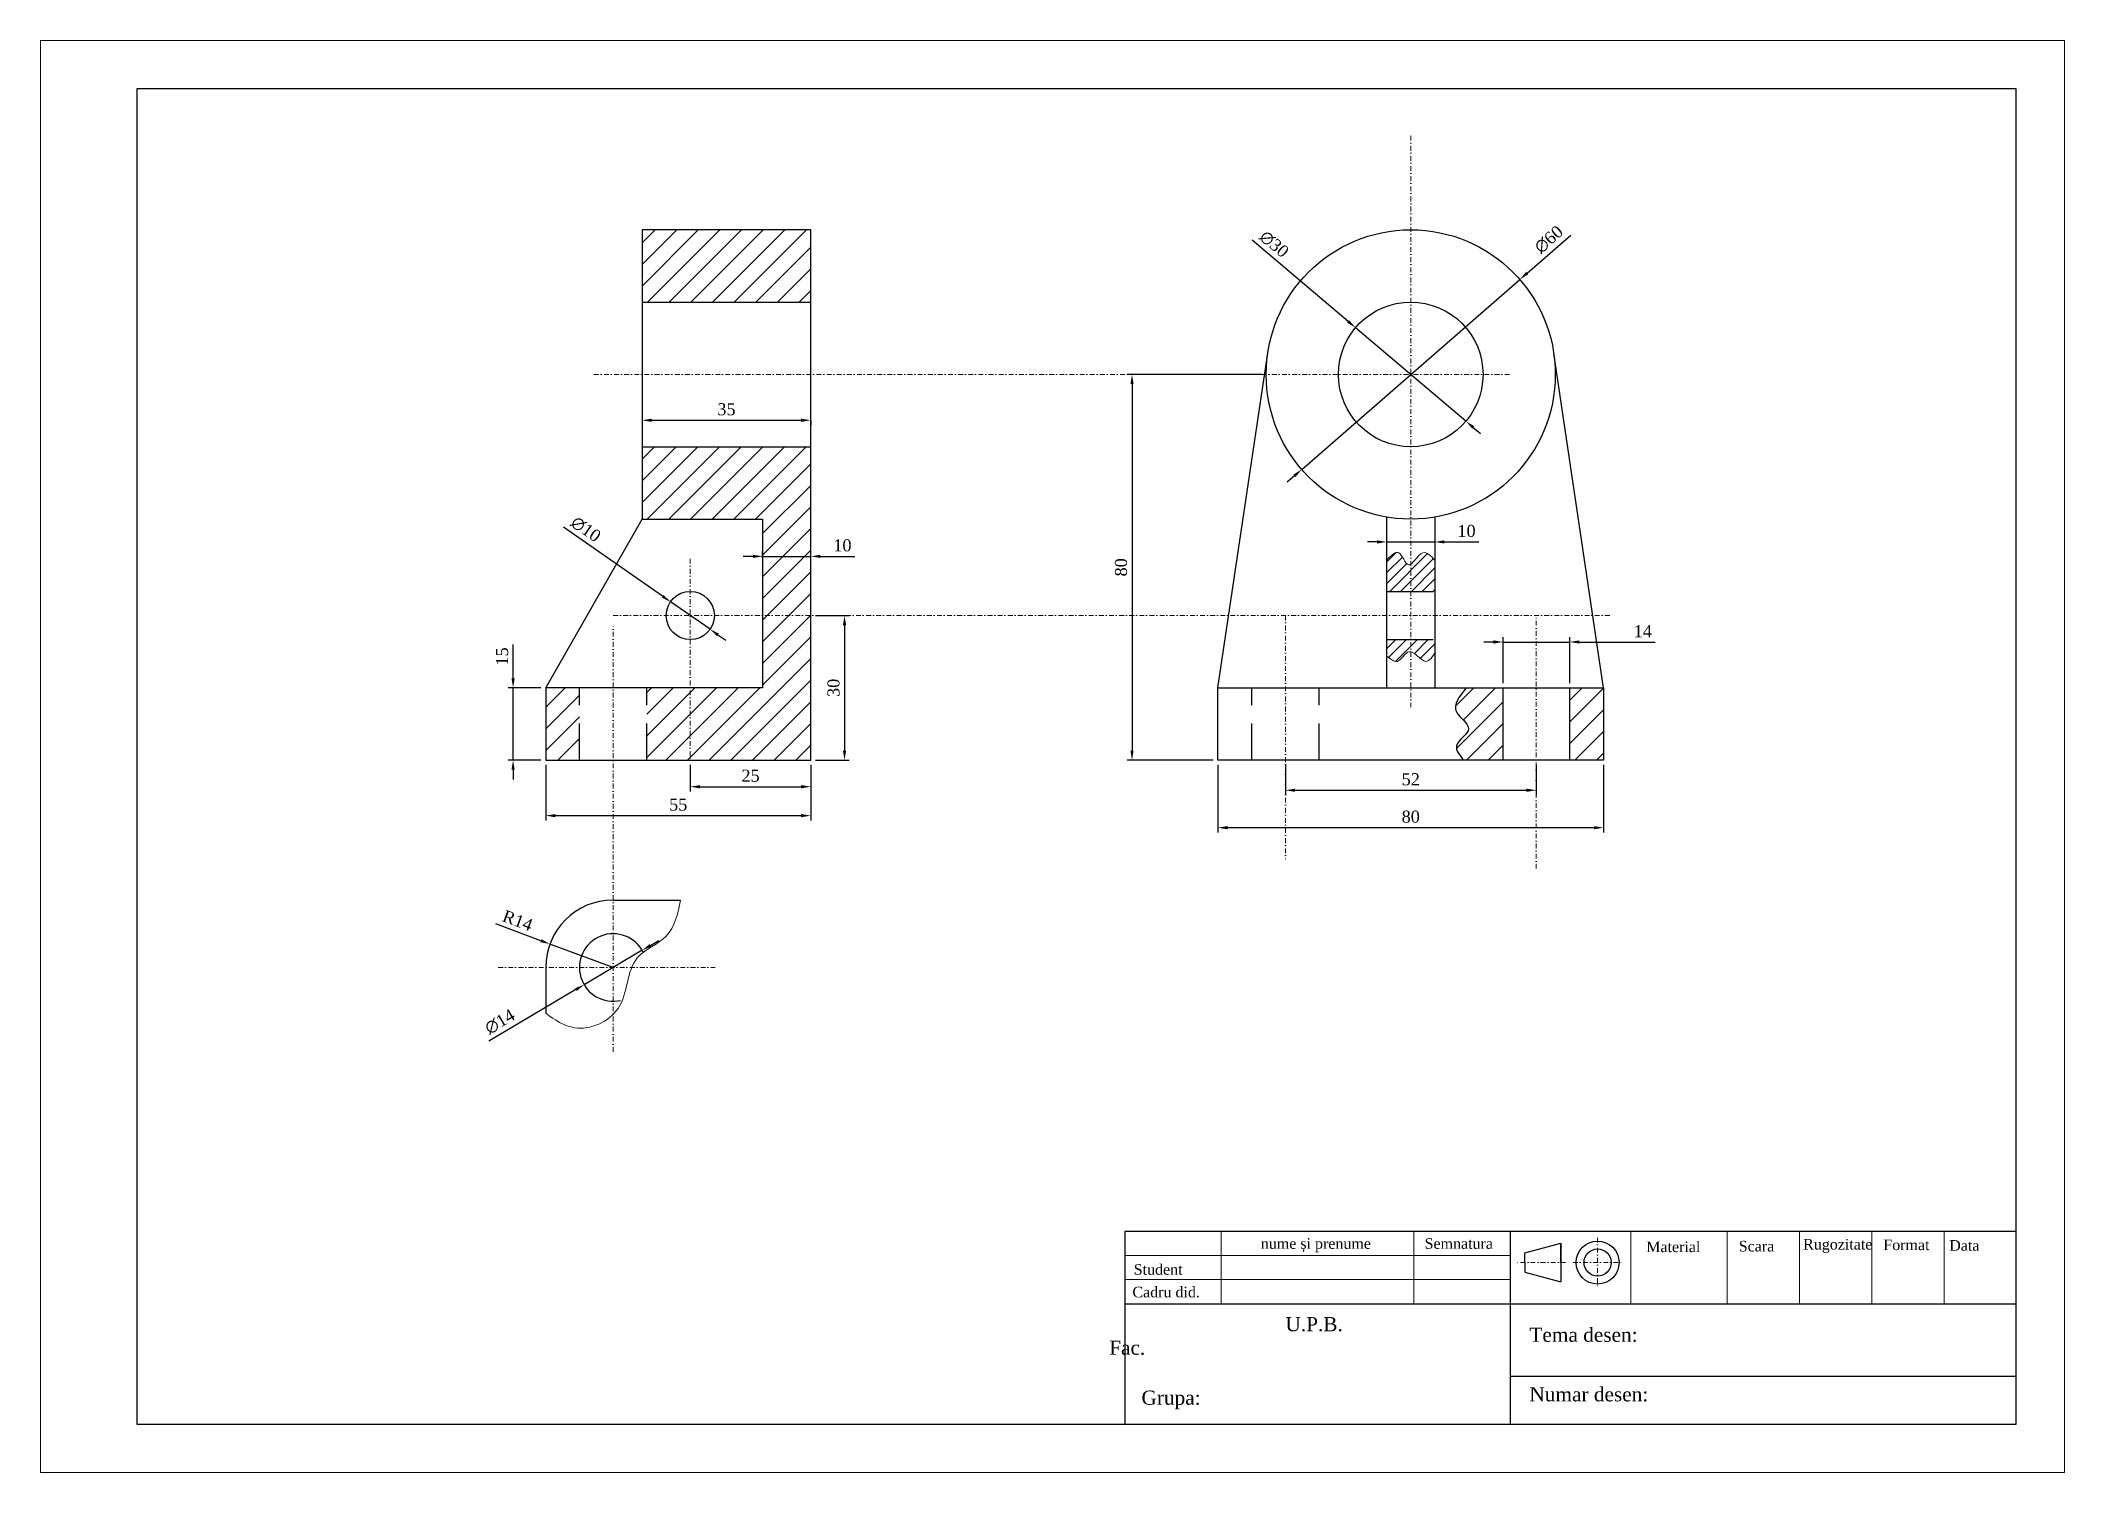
# Model space of a CAD drawing. Header units: millimetres. Extents: x -55 to 365, y -23 to 274.
import ezdxf

# ---------------------------------------------------------------- set-up
doc = ezdxf.new("R2010")
doc.units = ezdxf.units.MM
doc.header["$LTSCALE"] = 2
doc.linetypes.add('DASHDOT', pattern=[1, 0.5, -0.25, 0, -0.25])
doc.linetypes.add('DASHED', pattern=[19.05, 12.7, -6.35])
for name, color, linetype, lineweight in [('AJUTOR', 6, 'Continuous', 0), ('ASCUNSE', 255, 'DASHED', 30), ('AXE', 140, 'DASHDOT', 5), ('Cotele', 255, 'Continuous', 5), ('Groase', 255, 'Continuous', 30), ('Hasura', 255, 'Continuous', 9), ('Layer1', 7, 'DASHDOT', 0), ('linie GROASA', 7, 'Continuous', 30), ('linie SUBT', 7, 'Continuous', 0), ('Ruptura', 255, 'Continuous', 9)]:
    doc.layers.add(name, color=color, linetype=linetype, lineweight=lineweight)
doc.layers.add('chenar', color=7, linetype='Continuous')
doc.styles.get("Standard").update_dxf_attribs({"font": 'times.ttf'})
doc.dimstyles.get("Standard").update_dxf_attribs({"dimscale": 0, "dimtxt": 2.5, "dimasz": 2, "dimexe": 1, "dimexo": 1, "dimgap": 1, "dimtad": 1, "dimdec": 0, "dimzin": 0, "dimdsep": 46, "dimtxsty": 'Standard', "dimcen": 0.09, "dimadec": 0, "dimazin": 0, "dimtfac": 1, "dimtdec": 0, "dimtmove": 0, "dimatfit": 0, "dimfxl": 1, "dimtolj": 1, "dimtzin": 0, "dimarcsym": 0})
pattern_1 = [(45, (-54.699, -23.397), (-2.245064, 2.245064), [])]

# ---------------------------------------------------------------- blocks, each defined once
blk = doc.blocks.new('*D2')
at = {"layer": 'Cotele', "color": 0, "lineweight": -2, "transparency": 16777216}
for p, q in [((74.4, 158.34), (53.82, 172.65)), ((84.25, 151.48), (76.04, 157.19)), ((85.89, 150.34), (87.53, 149.2))]:
    blk.add_line(p, q, dxfattribs=at)
at = {"layer": 'Cotele', "color": 0, "transparency": 16777216}
for points in [[(74.59, 158.61), (74.21, 158.06), (76.04, 157.19)], [(86.08, 150.61), (85.7, 150.07), (84.25, 151.48)]]:
    blk.add_solid(points, dxfattribs=at)
at = {"layer": 'Defpoints', "color": 0}
for p in [(76.04, 157.19), (84.25, 151.48)]:
    blk.add_point(p, dxfattribs=at)
at = {"layer": 'Cotele', "color": 0, "transparency": 16777216, "insert": (58.46, 172.23), "char_height": 2.5, "attachment_point": 5, "rotation": 325.1755}
blk.add_mtext('\\A1;∅10', dxfattribs=at)
blk = doc.blocks.new('*D3')
at = {"layer": 'Cotele', "color": 0, "lineweight": -2, "transparency": 16777216}
for p, q in [((43.37, 141.34), (43.37, 148.35)), ((49.14, 139.34), (42.37, 139.34)), ((43.37, 124.34), (43.37, 139.34)), ((49.14, 124.34), (42.37, 124.34)), ((43.37, 122.34), (43.37, 120.34))]:
    blk.add_line(p, q, dxfattribs=at)
at = {"layer": 'Cotele', "color": 0, "transparency": 16777216}
for points in [[(43.04, 141.34), (43.7, 141.34), (43.37, 139.34)], [(43.04, 122.34), (43.7, 122.34), (43.37, 124.34)]]:
    blk.add_solid(points, dxfattribs=at)
at = {"layer": 'Defpoints', "color": 0}
for p in [(50.14, 139.34), (43.37, 124.34), (50.14, 124.34)]:
    blk.add_point(p, dxfattribs=at)
at = {"layer": 'Cotele', "color": 0, "transparency": 16777216, "insert": (41.1, 145.85), "char_height": 2.5, "attachment_point": 5, "rotation": 90}
blk.add_mtext('\\A1;15', dxfattribs=at)
blk = doc.blocks.new('*D4')
at = {"layer": 'Cotele', "color": 0, "lineweight": -2, "transparency": 16777216}
for p, q in [((70.14, 194.34), (70.14, 193.84)), ((72.14, 194.84), (103.14, 194.84)), ((105.14, 194.84), (105.14, 193.84))]:
    blk.add_line(p, q, dxfattribs=at)
at = {"layer": 'Cotele', "color": 0, "transparency": 16777216}
for points in [[(72.14, 195.17), (72.14, 194.5), (70.14, 194.84)], [(103.14, 195.17), (103.14, 194.5), (105.14, 194.84)]]:
    blk.add_solid(points, dxfattribs=at)
at = {"layer": 'Defpoints', "color": 0}
for p in [(70.14, 195.34), (105.14, 195.84), (105.14, 194.84)]:
    blk.add_point(p, dxfattribs=at)
at = {"layer": 'Cotele', "color": 0, "transparency": 16777216, "insert": (87.64, 197.11), "char_height": 2.5, "attachment_point": 5}
blk.add_mtext('\\A1;35', dxfattribs=at)
blk = doc.blocks.new('*D5')
at = {"layer": 'Cotele', "color": 0, "lineweight": -2, "transparency": 16777216}
for p, q in [((93.14, 166.61), (91.14, 166.61)), ((95.14, 166.34), (95.14, 167.61)), ((95.14, 166.61), (105.14, 166.61)), ((105.14, 166.34), (105.14, 167.61)), ((107.14, 166.61), (114.27, 166.61))]:
    blk.add_line(p, q, dxfattribs=at)
at = {"layer": 'Cotele', "color": 0, "transparency": 16777216}
for points in [[(93.14, 166.94), (93.14, 166.28), (95.14, 166.61)], [(107.14, 166.94), (107.14, 166.28), (105.14, 166.61)]]:
    blk.add_solid(points, dxfattribs=at)
at = {"layer": 'Defpoints', "color": 0}
for p in [(95.14, 165.34), (105.14, 166.61), (105.14, 165.34)]:
    blk.add_point(p, dxfattribs=at)
at = {"layer": 'Cotele', "color": 0, "transparency": 16777216, "insert": (111.71, 168.88), "char_height": 2.5, "attachment_point": 5}
blk.add_mtext('\\A1;10', dxfattribs=at)
blk = doc.blocks.new('*D6')
at = {"layer": 'Cotele', "color": 0, "lineweight": -2, "transparency": 16777216}
for p, q in [((106.14, 154.34), (113.14, 154.34)), ((112.14, 152.34), (112.14, 126.34)), ((106.14, 124.34), (113.14, 124.34))]:
    blk.add_line(p, q, dxfattribs=at)
at = {"layer": 'Cotele', "color": 0, "transparency": 16777216}
for points in [[(111.81, 152.34), (112.48, 152.34), (112.14, 154.34)], [(111.81, 126.34), (112.48, 126.34), (112.14, 124.34)]]:
    blk.add_solid(points, dxfattribs=at)
at = {"layer": 'Defpoints', "color": 0}
for p in [(105.14, 154.34), (105.14, 124.34), (112.14, 124.34)]:
    blk.add_point(p, dxfattribs=at)
at = {"layer": 'Cotele', "color": 0, "transparency": 16777216, "insert": (109.87, 139.34), "char_height": 2.5, "attachment_point": 5, "rotation": 90}
blk.add_mtext('\\A1;30', dxfattribs=at)
blk = doc.blocks.new('*D7')
at = {"layer": 'Cotele', "color": 0, "lineweight": -2, "transparency": 16777216}
for p, q in [((80.14, 123.34), (80.14, 117.84)), ((105.14, 123.34), (105.14, 117.84)), ((82.14, 118.84), (103.14, 118.84))]:
    blk.add_line(p, q, dxfattribs=at)
at = {"layer": 'Cotele', "color": 0, "transparency": 16777216}
for points in [[(82.14, 119.17), (82.14, 118.5), (80.14, 118.84)], [(103.14, 119.17), (103.14, 118.5), (105.14, 118.84)]]:
    blk.add_solid(points, dxfattribs=at)
at = {"layer": 'Defpoints', "color": 0}
for p in [(80.14, 124.34), (105.14, 124.34), (105.14, 118.84)]:
    blk.add_point(p, dxfattribs=at)
at = {"layer": 'Cotele', "color": 0, "transparency": 16777216, "insert": (92.64, 121.11), "char_height": 2.5, "attachment_point": 5}
blk.add_mtext('\\A1;25', dxfattribs=at)
blk = doc.blocks.new('*D8')
at = {"layer": 'Cotele', "color": 0, "lineweight": -2, "transparency": 16777216}
for p, q in [((50.14, 123.34), (50.14, 111.84)), ((105.14, 123.34), (105.14, 111.84)), ((52.14, 112.84), (103.14, 112.84))]:
    blk.add_line(p, q, dxfattribs=at)
at = {"layer": 'Cotele', "color": 0, "transparency": 16777216}
for points in [[(52.14, 113.17), (52.14, 112.5), (50.14, 112.84)], [(103.14, 113.17), (103.14, 112.5), (105.14, 112.84)]]:
    blk.add_solid(points, dxfattribs=at)
at = {"layer": 'Defpoints', "color": 0}
for p in [(50.14, 124.34), (105.14, 124.34), (105.14, 112.84)]:
    blk.add_point(p, dxfattribs=at)
at = {"layer": 'Cotele', "color": 0, "transparency": 16777216, "insert": (77.64, 115.11), "char_height": 2.5, "attachment_point": 5}
blk.add_mtext('\\A1;55', dxfattribs=at)
blk = doc.blocks.new('*D9')
at = {"layer": 'Cotele', "color": 0, "lineweight": -2, "transparency": 16777216}
for p, q in [((189.64, 123.34), (189.64, 109.34)), ((269.64, 123.34), (269.64, 109.34)), ((267.64, 110.34), (191.64, 110.34))]:
    blk.add_line(p, q, dxfattribs=at)
at = {"layer": 'Cotele', "color": 0, "transparency": 16777216}
for points in [[(191.64, 110.67), (191.64, 110), (189.64, 110.34)], [(267.64, 110.67), (267.64, 110), (269.64, 110.34)]]:
    blk.add_solid(points, dxfattribs=at)
at = {"layer": 'Defpoints', "color": 0}
for p in [(189.64, 124.34), (269.64, 124.34), (189.64, 110.34)]:
    blk.add_point(p, dxfattribs=at)
at = {"layer": 'Cotele', "color": 0, "transparency": 16777216, "insert": (229.64, 112.61), "char_height": 2.5, "attachment_point": 5}
blk.add_mtext('\\A1;80', dxfattribs=at)
blk = doc.blocks.new('*D10')
at = {"layer": 'Cotele', "color": 0, "lineweight": -2, "transparency": 16777216}
for p, q in [((70.17, 84.91), (58.12, 77.77)), ((71.89, 85.93), (73.61, 86.94)), ((56.4, 76.75), (38.32, 66.04))]:
    blk.add_line(p, q, dxfattribs=at)
at = {"layer": 'Cotele', "color": 0, "transparency": 16777216}
for points in [[(71.72, 86.21), (72.06, 85.64), (70.17, 84.91)], [(56.23, 77.04), (56.57, 76.46), (58.12, 77.77)]]:
    blk.add_solid(points, dxfattribs=at)
at = {"layer": 'Defpoints', "color": 0}
for p in [(70.17, 84.91), (58.12, 77.77)]:
    blk.add_point(p, dxfattribs=at)
at = {"layer": 'Cotele', "color": 0, "transparency": 16777216, "insert": (40.63, 70.09), "char_height": 2.5, "attachment_point": 5, "rotation": 30.6428}
blk.add_mtext('\\A1;∅14', dxfattribs=at)
blk = doc.blocks.new('*D11')
at = {"layer": 'Cotele', "color": 0, "lineweight": -2, "transparency": 16777216}
for p, q in [((49.14, 86.9), (39.8, 90.37)), ((64.14, 81.34), (51.02, 86.21))]:
    blk.add_line(p, q, dxfattribs=at)
at = {"layer": 'Cotele', "color": 0, "transparency": 16777216}
blk.add_solid([(49.26, 87.21), (49.03, 86.59), (51.02, 86.21)], dxfattribs=at)
at = {"layer": 'Defpoints', "color": 0}
for p in [(51.02, 86.21), (64.14, 81.34)]:
    blk.add_point(p, dxfattribs=at)
at = {"layer": 'Cotele', "color": 0, "transparency": 16777216, "insert": (44.32, 91.09), "char_height": 2.5, "attachment_point": 5, "rotation": 339.6513}
blk.add_mtext('\\A1;R14', dxfattribs=at)
blk = doc.blocks.new('*D12')
at = {"layer": 'Cotele', "color": 0, "lineweight": -2, "transparency": 16777216}
for p, q in [((198.72, 204.34), (170.8, 204.34)), ((171.8, 202.34), (171.8, 126.34)), ((188.64, 124.34), (170.8, 124.34))]:
    blk.add_line(p, q, dxfattribs=at)
at = {"layer": 'Cotele', "color": 0, "transparency": 16777216}
for points in [[(171.47, 202.34), (172.13, 202.34), (171.8, 204.34)], [(171.47, 126.34), (172.13, 126.34), (171.8, 124.34)]]:
    blk.add_solid(points, dxfattribs=at)
at = {"layer": 'Defpoints', "color": 0}
for p in [(199.72, 204.34), (171.8, 124.34), (189.64, 124.34)]:
    blk.add_point(p, dxfattribs=at)
at = {"layer": 'Cotele', "color": 0, "transparency": 16777216, "insert": (169.53, 164.34), "char_height": 2.5, "attachment_point": 5, "rotation": 90}
blk.add_mtext('\\A1;80', dxfattribs=at)
blk = doc.blocks.new('*D13')
at = {"layer": 'Cotele', "color": 0, "lineweight": -2, "transparency": 16777216}
for p, q in [((203.64, 123.34), (203.64, 117.1)), ((255.64, 123.34), (255.64, 117.1)), ((205.64, 118.1), (253.64, 118.1))]:
    blk.add_line(p, q, dxfattribs=at)
at = {"layer": 'Cotele', "color": 0, "transparency": 16777216}
for points in [[(205.64, 118.44), (205.64, 117.77), (203.64, 118.1)], [(253.64, 118.44), (253.64, 117.77), (255.64, 118.1)]]:
    blk.add_solid(points, dxfattribs=at)
at = {"layer": 'Defpoints', "color": 0}
for p in [(203.64, 124.34), (255.64, 124.34), (255.64, 118.1)]:
    blk.add_point(p, dxfattribs=at)
at = {"layer": 'Cotele', "color": 0, "transparency": 16777216, "insert": (229.64, 120.37), "char_height": 2.5, "attachment_point": 5}
blk.add_mtext('\\A1;52', dxfattribs=at)
blk = doc.blocks.new('*D14')
at = {"layer": 'Cotele', "color": 0, "lineweight": -2, "transparency": 16777216}
for p, q in [((224.64, 173.76), (224.64, 168.6)), ((234.64, 173.76), (234.64, 168.6)), ((222.64, 169.6), (220.64, 169.6)), ((224.64, 169.6), (234.64, 169.6)), ((236.64, 169.6), (243.77, 169.6))]:
    blk.add_line(p, q, dxfattribs=at)
at = {"layer": 'Cotele', "color": 0, "transparency": 16777216}
for points in [[(222.64, 169.94), (222.64, 169.27), (224.64, 169.6)], [(236.64, 169.94), (236.64, 169.27), (234.64, 169.6)]]:
    blk.add_solid(points, dxfattribs=at)
at = {"layer": 'Defpoints', "color": 0}
for p in [(224.64, 174.76), (234.64, 174.76), (234.64, 169.6)]:
    blk.add_point(p, dxfattribs=at)
at = {"layer": 'Cotele', "color": 0, "transparency": 16777216, "insert": (241.21, 171.87), "char_height": 2.5, "attachment_point": 5}
blk.add_mtext('\\A1;10', dxfattribs=at)
blk = doc.blocks.new('*D15')
at = {"layer": 'Cotele', "color": 0, "lineweight": -2, "transparency": 16777216}
for p, q in [((246.8, 148.85), (244.8, 148.85)), ((248.8, 140.34), (248.8, 149.85)), ((248.8, 148.85), (262.64, 148.85)), ((262.64, 140.34), (262.64, 149.85)), ((264.64, 148.85), (280.37, 148.85))]:
    blk.add_line(p, q, dxfattribs=at)
at = {"layer": 'Cotele', "color": 0, "transparency": 16777216}
for points in [[(246.8, 149.19), (246.8, 148.52), (248.8, 148.85)], [(264.64, 149.19), (264.64, 148.52), (262.64, 148.85)]]:
    blk.add_solid(points, dxfattribs=at)
at = {"layer": 'Defpoints', "color": 0}
for p in [(262.64, 148.85), (248.8, 139.34), (262.64, 139.34)]:
    blk.add_point(p, dxfattribs=at)
at = {"layer": 'Cotele', "color": 0, "transparency": 16777216, "insert": (277.8, 151.1), "char_height": 2.5, "attachment_point": 5}
blk.add_mtext('\\A1;14', dxfattribs=at)
blk = doc.blocks.new('*D16')
at = {"layer": 'Cotele', "color": 0, "lineweight": -2, "transparency": 16777216}
for p, q in [((216.67, 215.32), (196.71, 232.22)), ((241.09, 194.65), (218.19, 214.03)), ((242.62, 193.35), (244.14, 192.06))]:
    blk.add_line(p, q, dxfattribs=at)
at = {"layer": 'Cotele', "color": 0, "transparency": 16777216}
for points in [[(216.88, 215.58), (216.45, 215.07), (218.19, 214.03)], [(242.83, 193.61), (242.4, 193.1), (241.09, 194.65)]]:
    blk.add_solid(points, dxfattribs=at)
at = {"layer": 'Defpoints', "color": 0}
for p in [(218.19, 214.03), (241.09, 194.65)]:
    blk.add_point(p, dxfattribs=at)
at = {"layer": 'Cotele', "color": 0, "transparency": 16777216, "insert": (201.29, 231.36), "char_height": 2.5, "attachment_point": 5, "rotation": 319.7481}
blk.add_mtext('\\A1;∅30', dxfattribs=at)
blk = doc.blocks.new('*D17')
at = {"layer": 'Cotele', "color": 0, "lineweight": -2, "transparency": 16777216}
for p, q in [((253.77, 225.35), (262.85, 233.26)), ((207.02, 184.64), (252.27, 224.04)), ((205.51, 183.32), (204, 182.01))]:
    blk.add_line(p, q, dxfattribs=at)
at = {"layer": 'Cotele', "color": 0, "transparency": 16777216}
for points in [[(253.56, 225.61), (253.99, 225.1), (252.27, 224.04)], [(205.29, 183.57), (205.73, 183.07), (207.02, 184.64)]]:
    blk.add_solid(points, dxfattribs=at)
at = {"layer": 'Defpoints', "color": 0}
for p in [(252.27, 224.04), (207.02, 184.64)]:
    blk.add_point(p, dxfattribs=at)
at = {"layer": 'Cotele', "color": 0, "transparency": 16777216, "insert": (258.29, 232.34), "char_height": 2.5, "attachment_point": 5, "rotation": 41.0523}
blk.add_mtext('\\A1;∅60', dxfattribs=at)

msp = doc.modelspace()

# ---------------------------------------------------------------- hatches: boundary and pattern name
at = {"layer": 'Hasura'}
h = msp.add_hatch(dxfattribs=at)
h.set_pattern_fill('ANSI31', color=256)
h.set_pattern_definition(pattern_1)
h.paths.add_polyline_path([(105.14, 189.34), (70.14, 189.34), (70.14, 174.34), (95.14, 174.34), (95.14, 154.34), (105.14, 154.34)])
h.paths.add_polyline_path([(105.14, 154.34), (95.14, 154.34), (95.14, 139.34), (80.14, 139.34), (80.14, 124.34), (105.14, 124.34)])
h.paths.add_polyline_path([(80.14, 139.34), (71.14, 139.34), (71.14, 124.34), (80.14, 124.34)])
h.paths.add_polyline_path([(57.14, 139.34), (50.14, 139.34), (50.14, 124.34), (57.14, 124.34)])
h.paths.add_polyline_path([(105.14, 234.34), (70.14, 234.34), (70.14, 219.34), (105.14, 219.34)])
h = msp.add_hatch(dxfattribs=at)
h.set_pattern_fill('ANSI31', color=256, scale=0.5)
h.set_pattern_definition([(45, (3.6427, -15.1617), (-1.122532, 1.122532), [])])
edge = h.paths.add_edge_path()
edge.add_spline(control_points=[(229.64, 164.96), (229.47, 164.85), (228.58, 164.57), (227.43, 168.71), (225.54, 166.76), (224.64, 165.84)], knot_values=[0, 0, 0, 0, 0.739995, 3.941557, 6.857033, 6.857033, 6.857033, 6.857033], degree=3, periodic=0)
edge.add_line((224.64, 165.84), (224.64, 159.34))
edge.add_line((224.64, 159.34), (229.64, 159.34))
edge.add_line((229.64, 159.34), (229.64, 164.96))
edge = h.paths.add_edge_path()
edge.add_spline(control_points=[(234.64, 165.84), (233.8, 166.72), (232.05, 168.55), (230.39, 165.44), (229.64, 164.96)], knot_values=[6.857033, 6.857033, 6.857033, 6.857033, 9.772509, 12.937639, 12.937639, 12.937639, 12.937639], degree=3, periodic=0)
edge.add_line((229.64, 164.96), (229.64, 159.34))
edge.add_line((229.64, 159.34), (234.64, 159.34))
edge.add_line((234.64, 159.34), (234.64, 165.84))
edge = h.paths.add_edge_path()
edge.add_line((229.64, 149.34), (224.64, 149.34))
edge.add_line((224.64, 149.34), (224.64, 145.84))
edge.add_spline(control_points=[(224.64, 145.84), (225.33, 145.27), (227.01, 143.89), (228.4, 146.98), (229.47, 146.85), (229.64, 146.79)], knot_values=[0, 0, 0, 0, 2.236068, 5.43763, 6.030376, 6.030376, 6.030376, 6.030376], degree=3, periodic=0)
edge.add_line((229.64, 146.79), (229.64, 149.34))
edge = h.paths.add_edge_path()
edge.add_line((234.64, 149.34), (229.64, 149.34))
edge.add_line((229.64, 149.34), (229.64, 146.79))
edge.add_spline(control_points=[(229.64, 146.79), (230.63, 146.45), (232.63, 143.58), (234.02, 145.82), (234.64, 146.84)], knot_values=[6.030376, 6.030376, 6.030376, 6.030376, 9.468759, 12.297186, 12.297186, 12.297186, 12.297186], degree=3, periodic=0)
edge.add_line((234.64, 146.84), (234.64, 149.34))
h = msp.add_hatch(dxfattribs=at)
h.set_pattern_fill('ANSI31', color=256)
h.set_pattern_definition(pattern_1)
edge = h.paths.add_edge_path()
edge.add_line((248.8, 139.34), (241.14, 139.34))
edge.add_spline(control_points=[(241.14, 139.34), (239.76, 137.61), (237.28, 134.51), (243.69, 130.84), (237.79, 127.68), (239.77, 125.36), (240.64, 124.34)], knot_values=[0, 0, 0, 0, 5.385165, 9.686327, 13.98749, 17.341592, 17.341592, 17.341592, 17.341592], degree=3, periodic=0)
edge.add_line((240.64, 124.34), (248.8, 124.34))
edge.add_line((248.8, 124.34), (248.8, 139.34))
h.paths.add_polyline_path([(269.64, 139.34), (262.64, 139.34), (262.64, 124.34), (269.64, 124.34)])

# ---------------------------------------------------------------- linework, layer by layer
at = {"layer": 'AJUTOR'}
for p, q in [((365.3, 273.6), (-54.7, 273.6)), ((-54.7, 273.6), (-54.7, -23.4)), ((365.3, -23.4), (365.3, 273.6)), ((-54.7, -23.4), (365.3, -23.4))]:
    msp.add_line(p, q, dxfattribs=at)
at = {"layer": 'ASCUNSE', "ltscale": 0.3}
for p, q in [((57.14, 124.34), (57.14, 139.34)), ((71.14, 124.34), (71.14, 139.34)), ((196.64, 124.34), (196.64, 139.34)), ((210.64, 124.34), (210.64, 139.34))]:
    msp.add_line(p, q, dxfattribs=at)
at = {"layer": 'ASCUNSE'}
for p, q in [((248.8, 124.34), (248.8, 139.34)), ((262.64, 124.34), (262.64, 139.34))]:
    msp.add_line(p, q, dxfattribs=at)
at = {"layer": 'AXE'}
for p, q in [((229.64, 253.84), (229.64, 135.34)), ((60.14, 204.34), (250.14, 204.34)), ((80.14, 166.1), (80.14, 124.34)), ((64.14, 154.34), (271.3, 154.34)), ((64.14, 63.87), (64.14, 152.1)), ((203.64, 154.34), (203.64, 103.84)), ((255.64, 101.84), (255.64, 154.34)), ((40.3, 81.34), (85.3, 81.34))]:
    msp.add_line(p, q, dxfattribs=at)
at = {"layer": 'chenar'}
for p, q in [((355.3, 263.6), (-34.7, 263.6)), ((-34.7, 263.6), (-34.7, -13.4)), ((355.3, -13.4), (355.3, 263.6)), ((-34.7, -13.4), (355.3, -13.4))]:
    msp.add_line(p, q, dxfattribs=at)
at = {"layer": 'Groase'}
for p, q in [((105.14, 234.34), (70.14, 234.34)), ((70.14, 234.34), (70.14, 174.34)), ((105.14, 124.34), (105.14, 234.34)), ((70.14, 219.34), (105.14, 219.34)), ((189.64, 139.34), (199.97, 208.75)), ((269.64, 139.34), (259.32, 208.75)), ((70.14, 189.34), (105.14, 189.34)), ((50.14, 139.34), (70.14, 174.34)), ((70.14, 174.34), (95.14, 174.34)), ((95.14, 174.34), (95.14, 139.34)), ((224.64, 174.76), (224.64, 139.34)), ((234.64, 174.76), (234.64, 139.34)), ((224.8, 159.34), (234.3, 159.34)), ((224.8, 149.34), (234.3, 149.34)), ((95.14, 139.34), (50.14, 139.34)), ((50.14, 139.34), (50.14, 124.34)), ((189.64, 124.34), (189.64, 139.34)), ((189.64, 139.34), (269.64, 139.34)), ((269.64, 139.34), (269.64, 124.34)), ((50.14, 124.34), (105.14, 124.34)), ((269.64, 124.34), (189.64, 124.34)), ((64.14, 95.34), (78.14, 95.34)), ((50.14, 81.34), (50.14, 71.84))]:
    msp.add_line(p, q, dxfattribs=at)
for centre, radius in [((229.64, 204.34), 30), ((229.64, 204.34), 15), ((80.14, 154.34), 5)]:
    msp.add_circle(centre, radius, dxfattribs=at)
for radius, start, end in [(14, 90, 180), (7, 26.0806, 282.7199)]:
    msp.add_arc((64.14, 81.34), radius, start, end, dxfattribs=at)
msp.add_spline([(241.14, 139.34), (239.14, 134.34), (241.64, 130.84), (239.14, 127.34), (240.64, 124.34)], degree=3, dxfattribs=at)
at = {"layer": 'Layer1'}
for p, q in [((268.41, 25.3), (268.41, 15)), ((261.78, 20.15), (251.66, 20.15)), ((263.31, 20.15), (273.39, 20.15))]:
    msp.add_line(p, q, dxfattribs=at)
at = {"layer": 'linie GROASA'}
for p, q in [((250.3, 26.6), (250.3, -13.4)), ((253.33, 22.15), (260.76, 24.15)), ((253.33, 20.15), (253.33, 22.15)), ((260.76, 20.15), (260.76, 24.15)), ((260.76, 24.15), (260.76, 16.15)), ((253.33, 20.15), (253.33, 18.15)), ((253.33, 18.15), (260.76, 16.15)), ((170.3, 11.6), (355.3, 11.6)), ((250.3, -3.4), (355.3, -3.4))]:
    msp.add_line(p, q, dxfattribs=at)
msp.add_lwpolyline([(170.3, -13.4), (355.3, -13.4), (355.3, 26.6), (170.3, 26.6)], close=True, dxfattribs=at)
for radius in [4.46, 2.81]:
    msp.add_circle((268.41, 20.15), radius, dxfattribs=at)
at = {"layer": 'linie SUBT'}
for p, q in [((190.3, 26.6), (190.3, 11.6)), ((230.3, 26.6), (230.3, 11.6)), ((275.3, 26.6), (275.3, 11.6)), ((295.3, 26.6), (295.3, 11.6)), ((310.3, 26.6), (310.3, 11.6)), ((325.3, 26.6), (325.3, 11.6)), ((340.3, 26.6), (340.3, 11.6)), ((170.3, 21.6), (250.3, 21.6)), ((170.3, 16.6), (250.3, 16.6))]:
    msp.add_line(p, q, dxfattribs=at)
at = {"layer": 'Ruptura'}
for points in [[(224.64, 165.84), (227.14, 167.34), (229.14, 164.84), (232.14, 167.34), (234.64, 165.84)], [(224.8, 145.84), (226.8, 144.84), (229.3, 146.84), (232.8, 144.84), (234.8, 146.84)], [(50.14, 71.84), (56.14, 68.84), (65.14, 72.84), (69.14, 83.34), (75.14, 87.84), (78.14, 95.34)]]:
    msp.add_spline(points, degree=3, dxfattribs=at)

# ---------------------------------------------------------------- texts
at = {"layer": 'linie GROASA'}
for s, height, p in [('nume și prenume', 2.1946, (198.54, 23)), ('Semnatura', 2.195, (232.52, 23)), ('Material', 2.195, (278.51, 22.31)), ('Scara', 2.195, (297.71, 22.45)), ('Rugozitate', 2.195, (311.07, 22.85)), ('Data', 2.195, (341.38, 22.6)), ('Student', 2.195, (172.16, 17.62)), ('Cadru did.', 2.195, (171.89, 12.93)), ('Tema desen:', 2.9261, (254.26, 3.71)), ('Grupa:', 2.926, (173.76, -9.34)), ('Numar desen:', 2.9261, (254.26, -8.64))]:
    msp.add_text(s, height=height, dxfattribs=at).set_placement(p)
for s, width, heights, insert, char_height, attachment_point in [('{\\fTimes New Roman Baltic|b0|i0|c238|p18;F\\fTimes New Roman Baltic|b0|i0|c186|p18;ormat}', 9.3916, [0], (327.71, 24.92), 2.1946, 1), ('{\\fTimes New Roman Baltic|b0|i0|c186|p18;U.P.B.\\P\\pxqj;\\fTimes New Roman Baltic|b0|i0|c238|p18;Fac. \\fTimes New Roman Baltic|b0|i0|c186|p18; }', 85.0556, [24.01], (209.59, 4.9), 2.9261, 5)]:
    msp.add_mtext_dynamic_manual_height_columns(s, width=width, gutter_width=25, heights=heights, dxfattribs=dict(at, insert=insert, char_height=char_height, attachment_point=attachment_point))

# ---------------------------------------------------------------- dimensions: what is measured, and where the dimension line sits
at = {"layer": 'Cotele'}
for p1, p2, picture, middle in [((207.02, 184.64), (252.27, 224.04), '*D17', (259.8, 230.6)), ((241.09, 194.65), (218.19, 214.03), '*D16', (199.8, 229.6)), ((84.25, 151.48), (76.04, 157.19), '*D2', (57.14, 170.34)), ((70.17, 84.91), (58.12, 77.77), '*D10', (41.8, 68.1))]:
    dim = msp.add_diameter_dim_2p(p1=p1, p2=p2, dimstyle='Standard', override={"dimscale": 1}, dxfattribs=at)
    dim.commit()
    dim.dimension.update_dxf_attribs({"geometry": picture, "text_midpoint": middle, "dimtype": 163})
for base, p1, p2, picture, middle in [((171.8, 124.34), (199.72, 204.34), (189.64, 124.34), '*D12', (169.53, 164.34)), ((112.14, 124.34), (105.14, 154.34), (105.14, 124.34), '*D6', (109.87, 139.34))]:
    dim = msp.add_linear_dim(base=base, p1=p1, p2=p2, angle=90, dimstyle='Standard', override={"dimscale": 1}, dxfattribs=at)
    dim.commit()
    dim.dimension.update_dxf_attribs({"geometry": picture, "text_midpoint": middle})
for base, p1, p2, picture, middle in [((105.14, 194.84), (70.14, 195.34), (105.14, 195.84), '*D4', (87.64, 197.11)), ((105.14, 112.84), (50.14, 124.34), (105.14, 124.34), '*D8', (77.64, 115.11)), ((105.14, 118.84), (80.14, 124.34), (105.14, 124.34), '*D7', (92.64, 121.11)), ((189.64, 110.34), (269.64, 124.34), (189.64, 124.34), '*D9', (229.64, 112.61))]:
    dim = msp.add_linear_dim(base=base, p1=p1, p2=p2, dimstyle='Standard', override={"dimscale": 1}, dxfattribs=at)
    dim.commit()
    dim.dimension.update_dxf_attribs({"geometry": picture, "text_midpoint": middle})
for base, p1, p2, picture, middle in [((234.64, 169.6), (224.64, 174.76), (234.64, 174.76), '*D14', (241.21, 169.6)), ((105.14, 166.61), (95.14, 165.34), (105.14, 165.34), '*D5', (111.71, 166.61)), ((262.64, 148.85), (248.8, 139.34), (262.64, 139.34), '*D15', (277.8, 148.85)), ((255.64, 118.1), (203.64, 124.34), (255.64, 124.34), '*D13', (229.64, 118.1))]:
    dim = msp.add_linear_dim(base=base, p1=p1, p2=p2, dimstyle='Standard', override={"dimscale": 1}, dxfattribs=at)
    dim.commit()
    dim.dimension.update_dxf_attribs({"geometry": picture, "text_midpoint": middle, "dimtype": 160})
dim = msp.add_linear_dim(base=(43.37, 124.34), p1=(50.14, 139.34), p2=(50.14, 124.34), angle=90, dimstyle='Standard', override={"dimscale": 1}, dxfattribs=at)
dim.commit()
dim.dimension.update_dxf_attribs({"geometry": '*D3', "text_midpoint": (43.37, 145.85), "dimtype": 160})
dim = msp.add_radius_dim(center=(64.14, 81.34), mpoint=(51.02, 86.21), dimstyle='Standard', override={"dimscale": 1}, dxfattribs=at)
dim.commit()
dim.dimension.update_dxf_attribs({"geometry": '*D11', "text_midpoint": (43.53, 88.98), "dimtype": 164})

doc.saveas('drawing.dxf')
